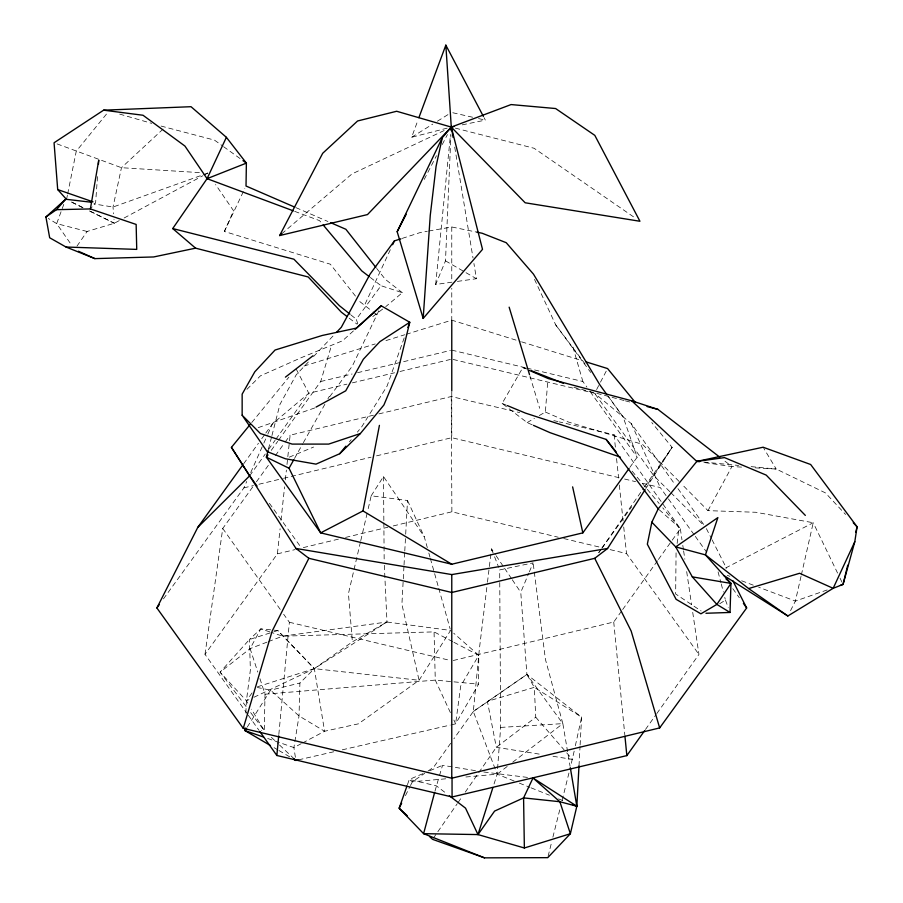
<?xml version="1.0" encoding="UTF-8"?>
<svg xmlns="http://www.w3.org/2000/svg" width="903" height="903" viewBox="0 0 903 903"><rect width="100%" height="100%" fill="white"/><g stroke="black" fill="none" stroke-linecap="round" stroke-linejoin="round"><path stroke-width="0.68" stroke-dasharray="4.51 3.39" d="M451.771 320.87L451.771 288.271M451.534 724.77L455.631 723.834L478.567 684.169L478.782 655.318L453.712 633.195M259.917 678.582L265.031 694.215L264.252 730.595L261.498 730.595M302.494 743.011L324.583 731.249L358.401 723.834L419.071 680.286L450.574 630.429L386.981 622.02L352.384 641.841L314.346 668.626L299.909 683.04L299.028 715.932L293.904 747.571L295.473 757.877M451.985 282.176L435.675 284.49L445.495 260.854L450.924 134.761M245.842 713.02L246.417 700.83L250.379 670.003L249.454 639.516L260.775 628.883L277.752 630.52L314.346 668.626L324.583 731.249L299.028 715.932L270.55 690.163L257.411 687.499M403.957 566.441L401.914 604.31L419.071 680.286L314.346 668.626L257.423 686.811M404.025 565.041L404.713 552.41M404.781 551.011L405.616 535.581M405.695 534.181L407.513 500.51L371.189 495.803L367.713 510.748M578.992 765.879L580.042 746.397M580.11 745.009L581.6 717.174L526.912 674.451L520.771 592.334L528.831 573.112M97.524 176.593L95.605 202.746L90.39 208.932M499.754 582.57L500.646 727.412L497.158 774.187L493.32 786.265M539.294 415.549L545.367 412.039L547.771 380.897M278.835 734.444L289.366 622.257L283.677 614.254M495.171 768.961L473.319 711.496L479.38 648.885L487.293 583.609M435.675 284.49L450.462 134.75M247.467 714.104L205.004 654.336L277.402 553.855L280.099 528.729M280.991 520.354L284.592 486.841M285.337 479.865L286.386 470.091M286.985 464.514L289.378 442.177M289.524 440.777L290.123 435.19L373.424 415.211M676.065 552.85L675.658 593.971L701.134 610.992M677.137 543.425L678.988 527.262L662.757 507.847M487.462 582.221L491.503 548.889L495.352 554.6M205.004 654.336L222.736 528.469L253.145 486.378M66.551 199.461L67.386 195.319M67.669 193.942L76.258 151.219L107.209 113.18M574.161 751.206L570.662 766.207M575.346 745.765L581.6 717.174L534.283 687.341L526.912 674.451L473.319 711.496L453.893 738.767M801.029 576.34L795.396 601.071L789.109 613.498M801.345 574.963L813.231 522.747L755.8 512.272L707.963 510.646L681.562 483.929M360.444 541.992L348.445 593.621L352.384 641.841M360.76 540.637L367.397 512.103M548.098 856.292L551.519 842.646M552.884 837.183L559.725 809.878M562.117 800.329L568.946 773.024M268.451 449.062L271.589 436.894M271.938 435.539L279.941 404.42L296.297 374.7L308.758 361.572M434.975 791.152L439.095 776.862M278.53 440.246L320.7 381.517L330.916 347.339M439.479 775.575L442.56 765.315L476.682 770.857M407.445 784.684L409.285 779.458L424.647 772.923M404.194 337.903L387.071 386.089L361.798 426.713L357.385 432.108M63.786 204.371L56.675 223.628L71.518 245.029M447.188 128.147L411.655 137.256L417.908 120.291M529.372 571.836L533.131 562.862L499.698 569.906L499.743 581.171M355.466 296.105L330.329 264.207L224.384 231.45L233.55 210.738L215.557 184.517M163.443 598.892L243.889 487.88L246.733 481.48M250.729 472.529L263.27 444.378M263.845 443.102L267.265 435.415M267.83 434.14L272.39 423.902L308.803 393.256L346.933 384.147M365.139 303.972L390.886 248.483M224.384 231.45L244.826 188.546M378.808 310.813L352.351 366.042L328.669 398.121M405.447 795.633L409.849 786.829M410.481 785.565L412.366 781.795L424.692 773.329M424.229 179.404L436.476 155.734M442.267 144.525L447.425 134.57M596.612 389.588L599.829 383.403M600.472 382.161L607.572 368.559M707.963 510.646L731.938 466.569L741.623 467.111M294.491 458.498L302.674 443.892M303.363 442.673L325.182 403.731M327.913 398.855L329.268 396.428M532.239 424.816L527.149 422.581L502.124 403.427L522.837 367.589L526.63 368.977M247.275 727.05L270.55 690.163L299.909 683.04M371.189 495.803L383.482 476.536L424.263 536.754L427.311 547.613M645.848 488.512L672.114 447.369L651.774 422.536M76.969 246.147L87.106 231.473L114.331 223.255L119.241 220.614M433.361 838.187L457.268 803.67M458.069 802.519L462.054 796.762M465.237 792.157L477.992 773.747M478.782 772.596L496.323 747.289L535.761 717.208L534.283 687.341L487.406 701.371L496.323 747.289L540.57 754.321M598.757 552.546L601.184 549.08M601.985 547.929L643.895 487.823M644.708 486.672L672.114 447.369L645.656 487.259M252.072 692.906L246.417 700.83L248.562 704.408M450.653 743.304L433.666 767.166L425.821 772.562M645.476 729.466L656.007 714.679M656.82 713.551L698.945 654.438L692.409 610.259M453.283 660.499L613.735 622.032L621.862 610.654M622.675 609.525L657.598 560.628M658.411 559.488L671.414 541.303M672.227 540.163L680.343 528.797L614.074 434.761L559.341 421.915M249.668 475.802L265.279 454.017M268.563 449.434L275.133 440.258M275.957 439.118L308.803 393.256L295.947 368.548M271.227 450.405L277.718 441.375M629.876 467.348L637.168 457.189L623.138 417.017L608.566 396.699M598.836 552.591L601.296 549.159M602.12 548.008L631.694 506.752M243.697 463.702L258.45 443.238M261.735 438.689L265.008 434.14M265.832 433L272.39 423.902M256.429 481.83L268.755 464.763M275.336 455.665L284.377 443.159M285.201 442.019L290.123 435.19M357.791 323.861L356.301 319.233L381.032 285.709L402.343 292.696L385.75 306.648M251.756 422.536L288.881 377.183M349.438 441.838L351.199 439.671M313.544 356.527L334.641 334.302M246.959 389.317L260.436 375.84L301.67 357.509L342.519 340.792L354.021 330.385M163.048 129.106L121.465 167.698L113.022 207.035L113.564 213.797M281.759 233.753L351.944 173.952L444.919 130.167M372.77 316.603L384.712 307.517M507.181 766.478L497.158 774.187L463.792 777.178M512.746 762.188L562.851 723.63L545.423 659.393L533.131 562.862M473.319 711.496L526.912 674.451L562.851 723.63L570.075 766.308M253.969 697.251L314.346 668.626L386.981 622.02L384.181 562.129M719.68 603.757L725.47 600.089L724.77 597.402M411.655 137.256L432.729 124.117M437.413 121.205L449.118 113.902M527.149 422.581L534.441 418.36M124.162 217.973L202.825 175.758M204.055 175.103L207.735 173.116L204.958 172.947M301.263 743.654L293.904 747.571L266.159 737.954M725.594 567.998L813.231 522.747L837.578 573.078M248.935 699.644L246.417 700.83L220.095 672.171L249.454 639.516L272.604 632.156M429.76 770.744L442.56 765.315M289.265 457.166L313.601 447.053M267.017 642.146L250.12 648.614L220.095 672.171L247.264 708.121M268.315 641.638L282.605 636.163L386.981 622.02M207.735 173.116L113.022 207.035L93.889 203.92M314.718 407.964L257.445 427.909M827.171 589.952L795.396 601.071L758.701 587.221M402.219 238.381L420.471 232.477L427.277 231.281M273.891 631.75L277.752 630.52L314.346 668.626M304.006 366.042L375.208 343.941M385.953 340.6L404.758 334.753M406.102 334.336L451.771 320.159L520.275 341.436M243.889 487.88L253.461 485.566M258.935 484.245L282.176 478.635M283.553 478.308L371.077 457.178M376.551 455.857L451.771 437.695L619.131 477.721M277.402 553.855L295.123 549.588M303.306 547.613L338.738 539.068M345.556 537.432L387.816 527.239M393.268 525.93L451.884 511.798L558.291 537.24M320.7 381.517L352.102 374M357.565 372.702L450.405 350.466M378.888 413.89L451.252 396.53L519.665 412.592M352.373 382.849L394.588 372.77M400.029 371.472L450.405 359.45M298.6 759.829L334.099 751.691M342.293 749.817L450.168 725.086M462.189 124.862L485.34 120.122L484.053 117.661M428.632 231.044L451.771 226.98L476.897 232.161M457.415 281.409L476.434 278.711L473.917 263.473M445.721 778.804L412.366 781.795L409.285 779.458L436.409 785.847L446.116 793.274M265.031 694.215L435.28 680.106L478.567 684.169M500.646 727.412L562.851 723.63M452.696 641.649L434.061 631.886L282.605 636.163L271.047 632.303M755.472 467.878L776.23 469.041L825.444 492.903L845.58 514.484M199.394 172.597L121.465 167.698L56.686 143.758M703.787 462.099L738.609 465.44M751.149 466.637L776.23 469.041L763.803 448.373M527.487 777.404L483.511 771.975M704.916 462.618L731.938 466.569L723.1 459.74M553.008 756.296L572.367 759.378L565.052 750.946M452.809 112.751L473.149 117.356M478.567 118.586L485.34 120.122M553.866 420.629L557.975 421.588M289.366 622.257L450.541 660.499M451.771 350.138L525.512 367.781M526.878 368.108L582.864 381.495L586.916 387.139M453.125 359.45L594.671 393.302L631.366 423.688L674.688 484.076M624.616 479.041L635.599 481.66M642.451 483.297L660.285 487.564L667.622 497.79M563.754 538.538L600.585 547.342M610.135 549.634L626.513 553.539L698.945 654.438M455.36 128.136L534.113 148.273L635.34 218.097M87.106 231.473L56.675 223.628L48.31 218.447M573.89 387.331L624.052 400.503M625.418 400.864L630.836 402.286M119.659 114.094L151.715 123.361M161.061 126.059L214.474 140.112L222.454 145.857M521.618 341.853L582.051 360.636M269.76 631.874L260.775 628.883L250.12 648.614L257.784 672.069M294.683 211.358L319.527 220.625L322.224 223.831M727.254 575.335L729.872 576.328M741.668 580.787L753.463 585.234M514.134 781.016L497.158 774.187L495.668 770.27M519.36 783.127L529.813 787.326M531.122 787.856L549.408 795.204M558.551 798.884L565.086 801.514M502.124 403.427L507.317 405.582M295.936 207.645L327.936 221.506M522.837 367.589L525.388 368.684M545.367 412.039L568.405 422.028L642.462 444.355L680.591 482.947M71.913 202.317L83.144 207.859M89.374 210.93L114.331 223.255L114.004 219.192M71.585 201.967L82.895 207.6M90.435 211.358L114.331 223.255M453.938 642.304L478.782 655.318L460.688 686.043L455.631 723.834L453.893 720.086M445.495 260.854L476.434 278.711M274.072 747.673L277.706 749.795M278.914 750.506L291.026 757.617M223.594 146.681L240.695 159.007M349.201 318.183L357.046 324.166M370.332 277.481L381.032 285.709M359.8 301.602L371.991 311.061M373.097 311.919L376.416 314.492M402.343 292.696L385.254 279.287L376.686 268.417M351.007 315L356.301 319.233M659.246 509.777L678.988 527.262M271.385 737.333L278.53 744.083M279.546 745.043L293.825 758.531M669.834 491.672L653.862 475.802L594.671 393.302M670.827 492.666L702.76 524.406M535.761 717.208L564.138 749.885M632.1 471.163L659.156 503.524M534.508 279.377L555.729 324.911L585.088 363.977M250.662 712.614L264.252 730.595L251.406 709.171M555.729 324.911L590.731 372.476M607.911 395.999L623.138 417.017M677.961 488.636L704.114 525.094M668.434 498.919L694.509 535.265M695.321 536.405L706.733 552.297M732.807 588.643L739.331 597.73M590.167 391.665L637.168 457.189M269.399 503.298L301.467 547.997M222.736 528.469L280.427 609.672M248.28 715.255L258.901 730.2M496.119 555.74L503.829 567.186M504.596 568.326L511.527 578.62M512.294 579.76L520.771 592.334M706.383 528.616L711.417 538.538M712.049 539.78L726.52 568.28M840.016 578.101L843.052 584.399M450.394 712.591L435.28 680.106L434.061 631.886M407.513 500.51L424.263 536.754M631.366 423.688L660.285 487.564M491.503 548.889L494.065 555.447M494.573 556.767L498.67 567.276M725.47 600.089L728.213 607.516M529.914 375.93L539.689 408.291M572.942 347.057L582.864 381.495M428.835 553.042L429.975 557.117M430.359 558.483L438.373 586.984M438.756 588.35L450.191 629.075M718.077 571.87L720.899 582.627M721.249 583.97L723.359 592.029M454.717 147.133L473.003 257.942M680.343 528.797L681.979 539.836M682.803 545.367L683.413 549.509M683.616 550.886L684.846 559.171M686.686 571.599L691.585 604.739M614.074 434.761L615.53 448.735M616.557 458.521L618.611 478.082M619.334 485.069L623.138 521.403M623.725 526.991L626.513 553.539M613.735 622.032L624.797 734.737M383.482 476.536L383.854 521.437M383.865 522.837L384.17 560.718M451.252 396.53L451.884 511.798M451.771 226.98L451.771 281.307M451.771 391.857L451.771 437.695"/><path stroke-width="1.35" d="M242.151 415.256L242.151 394.137L254.815 371.776L275.065 350.025L322.224 335.476L356.403 328.105L381.213 305.79L409.748 322.269L397.523 372.544L383.91 404.984L360.365 433.542L339.731 453.712L316.016 464.131L285.416 458.769L267.13 451.579L242.151 415.256L260.436 433.542L292.109 444.095L328.692 444.095L360.365 433.542M249.984 424.692L231.428 447.369L295.97 548.46L451.771 574.579L451.771 778.205L243.246 728.337L156.885 607.956L197.78 527.375L242.873 464.842M451.771 390.988L451.771 321.321M705.954 613.261L730.03 612.46L730.956 583.406L705.446 554.882L675.715 546.902L651.842 522.194L658.208 508.863L696.811 461.433L763.114 447.222L810.657 464.503L857.082 526.821L854.802 541.698L843.052 584.399L833.164 588.316L787.845 615.981L723.992 575.606M451.105 130.563L451.286 126.364L453.114 137.437M245.142 727.908L245.018 730.617L270.448 745.539M578.992 765.879L576.836 806.244L570.369 833.729L547.76 857.658L484.516 857.85L432.56 839.338L429.523 836.505M418.879 117.672L445.834 45.15L451.286 127.097L482.518 249.341L423.168 318.432L430.257 215.399L436.081 166.321L442.301 137.651L451.286 127.097L511.075 104.567L555.627 108.541L594.817 135.371L639.945 221.269L525.162 202.78L451.286 127.097L396.665 111.261L357.588 120.979L322.687 153.296L279.637 235.559L367.498 214.575L451.286 127.165L454.017 126.533M98.438 164.211L98.743 160.079L90.39 208.932L56.46 209.688L45.918 216.968L49.676 237.771L66.021 247.027L94.871 258.619L153.634 256.96L195.59 248.167L308.183 276.961L341.368 312.201L346.966 316.468M644.674 730.595L626.851 755.608L452.064 796.977L276.86 755.484L278.7 735.855M451.015 129.152L451.286 126.364M268.112 450.416L266.362 457.189L320.667 532.872L362.972 510.929L379.418 425.369M651.842 522.194L647.338 544.204L676.076 599.287L700.909 613.826L716.88 604.412L730.956 583.406L726.012 578.97M847.725 565.21L843.052 584.399L840.411 585.325M855.739 532.307L857.082 526.821L853.245 522.713M434.625 792.484L423.597 833.672L484.516 857.85M243.246 728.337L272.175 631.062L308.86 558.302L451.771 592.481L594.727 558.325L607.584 548.471L645.103 489.697M406.982 785.994L399.149 808.208L423.597 833.672L477.98 834.575L492.891 787.608M407.896 327.484L409.748 322.269L379.881 341.661L363.345 359.225L345.736 390.818L316.016 407.106M392.636 244.702L394.397 240.909L400.921 238.81M854.802 541.698L833.164 588.316L799.595 573.281L748.643 588.564L705.446 554.882L717.874 517.588L675.715 546.902L692.319 576.87L716.88 604.412L730.03 612.46M195.59 248.167L172.721 228.561L207.069 178.67L226.382 137.324L191.018 106.701L103.619 110.177L54.067 142.764L57.702 189.574L66.551 199.461M533.007 777.991L523.582 797.891L524.361 847.985L570.369 833.729L559.871 801.729L533.007 777.991L576.836 806.244L570.312 767.685M423.168 318.432L397.173 231.71L442.301 137.651M401.666 803.173L399.149 808.208L407.253 815.759M397.173 231.71L406.192 214.271M629.064 468.476L582.841 532.872L451.771 564.228L320.667 532.872L289.039 468.239L293.814 459.717M246.519 728.236L245.018 730.617L263.518 737.04M524.361 847.985L477.98 834.575L494.607 811.075L523.582 797.891L559.871 801.729L576.836 806.244L572.92 804.663M267.988 454.92L266.362 457.189L289.039 468.239M156.885 607.956L159.346 604.558M451.771 778.205L659.653 727.92L746.657 607.956L732.818 580.685M394.397 240.909L370.061 274.151L341.345 327.236L336.559 332.293M339.731 453.712L345.905 446.15M56.46 209.688L65.682 199.236L91.53 202.261M197.78 527.375L249.668 475.802L231.428 447.369M355.071 329.437L381.213 305.79M45.918 216.968L65.682 199.236M279.637 235.559L281.759 233.753M285.416 377.149L313.036 355.726M103.619 110.177L143.024 115.257L184.934 146.06L207.069 178.67L246.384 163.116L226.382 137.324M293.452 759.039L295.868 760.45L298.6 759.829M451.771 574.579L607.584 548.471M529.214 370.343L548.335 378.594L631.694 400.797L696.811 461.433L724.499 457.607L766.195 475.102L805.341 515.399M66.021 247.027L136.737 249.397L136.15 224.441L90.39 208.932M696.811 461.433L699.599 461.704M692.319 576.87L730.956 583.406M476.897 232.161L482.191 233.256L506.233 242.704L533.481 274.151L599.908 384.938L607.109 394.893M172.721 228.561L293.904 259.195L339.37 305.666L349.958 314.154M647.112 406.553L657.96 409.409L719.793 457.178M586.081 361.889L607.572 368.559L634.978 402.027M616.185 451.929L606.127 439.4L525.501 413.122L507.317 405.582M631.694 400.797L657.96 409.409M57.702 189.574L92.998 201.832M620.372 457.144L550.051 432.672L533.504 425.381M531.675 370.828L563.472 383.357M207.069 178.67L293.373 210.862M294.66 207.092L246.022 186.018L246.384 163.116L242.975 160.644M330.498 222.612L345.86 229.272L375.829 267.333M78.426 251.237L94.871 258.619M362.972 510.929L451.771 564.228M748.643 588.564L787.845 615.981M295.97 548.46L308.86 558.302M449.355 795.757L465.53 808.151L477.98 834.575M369.259 276.657L361.764 270.889L323.127 224.903M293.825 758.531L295.868 760.45M606.127 439.4L658.208 508.863M743.395 603.407L746.657 607.956M249.668 475.802L257.073 486.119M259.714 731.351L276.86 755.484M445.834 45.15L483.398 116.431M594.727 558.325L631.152 631.028L659.653 727.92M509.145 307.167L529.508 374.587M572.626 486.886L582.841 532.872M624.932 736.126L626.851 755.608M452.042 777.325L452.064 796.977"/></g></svg>
